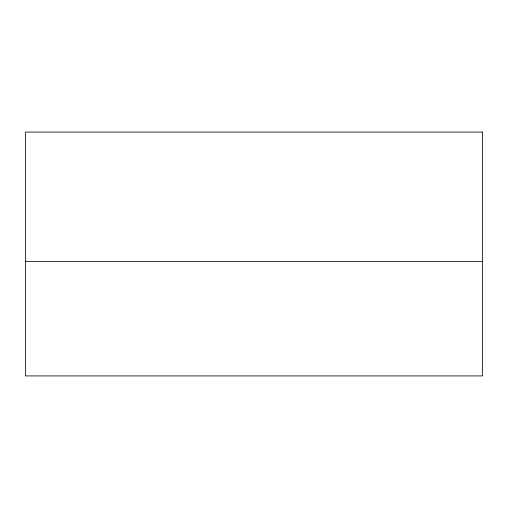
<?xml version="1.0" encoding="UTF-8"?>
<svg xmlns="http://www.w3.org/2000/svg" width="508" height="508" viewBox="0 0 508 508"><rect width="100%" height="100%" fill="white"/><g stroke="black" fill="none" stroke-linecap="round" stroke-linejoin="round"><path stroke-width="0.76" d="M25.4 261.62L482.6 261.62M482.6 132.08L25.4 132.08L25.4 375.92L482.6 375.92L482.6 132.08"/></g></svg>
